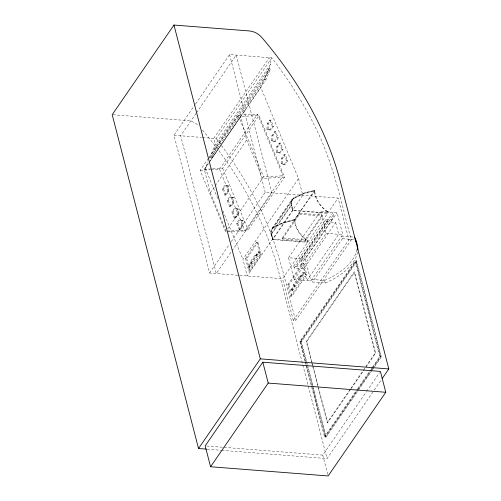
<?xml version="1.0" encoding="UTF-8"?>
<svg xmlns="http://www.w3.org/2000/svg" width="501" height="501" viewBox="0 0 501 501"><rect width="100%" height="100%" fill="white"/><g stroke="black" fill="none" stroke-linecap="round" stroke-linejoin="round"><path stroke-width="0.38" stroke-dasharray="2.5 1.88" d="M224.943 195.227L227.517 191.495L227.767 186.115L224.924 185.22L222.35 188.958L224.943 195.227L226.039 195.165L228.613 191.432L228.863 186.053L224.924 185.22M229.702 206.725L232.276 202.993L232.52 197.613L229.677 196.718L227.103 200.456L229.702 206.725L230.798 206.662L233.372 202.93L233.616 197.551L229.677 196.718M234.455 218.223L237.029 214.491L237.274 209.111L234.437 208.216L231.863 211.954L234.455 218.223L235.551 218.16L238.125 214.428L238.37 209.049L234.437 208.216M239.209 229.721L241.783 225.989L242.033 220.609L239.19 219.714L236.616 223.452L239.209 229.721L240.305 229.658L242.879 225.926L243.129 220.546L239.19 219.714M266.964 129.233L267.208 123.853L269.782 120.121L270.878 120.058L273.471 126.327L270.897 130.066L266.964 129.233L270.897 130.066M268.06 129.17L268.304 123.791L270.878 120.058M271.717 140.731L271.962 135.351L274.535 131.619L275.631 131.556L278.23 137.825L275.656 141.564L271.717 140.731L275.656 141.564M272.813 140.668L273.058 135.289L275.631 131.556M276.471 152.229L276.721 146.849L279.295 143.117L280.391 143.054L282.984 149.323L280.41 153.062L276.471 152.229L280.41 153.062M277.567 152.166L277.817 146.787L280.391 143.054M281.224 163.727L281.474 158.347L284.048 154.615L285.144 154.552L287.737 160.821L285.163 164.56L281.224 163.727L285.163 164.56M282.32 163.664L282.57 158.285L285.144 154.552M217.791 198.565L205.235 168.204L207.984 161.729M209.506 158.134L215.305 144.463L270.897 63.784L269.319 57.684L213.727 138.364L215.305 144.463M210.714 157.521L215.28 146.762L269.325 68.318L270.446 68.938L265.887 79.697L211.835 158.134L210.714 157.521L264.76 79.083L269.325 68.318M211.835 158.134L216.401 147.375L270.446 68.938M210.088 161.159L260.827 87.525L270.897 63.784M231.23 241.657L265.204 192.353L338.119 198.064L282.526 278.744L209.612 273.032L173.979 135.251L195.158 104.515M195.597 103.876L229.571 54.571L271.824 57.878C289.941 81.425 305.76 106.675 318.442 133.56C334.136 167.415 341.751 204.089 351.207 239.966L295.615 320.653L293.323 320.471L282.526 278.744M196.098 113.364L180.661 135.771L216.294 273.559L231.731 251.145M196.542 112.725L236.253 55.091L271.886 192.872L232.176 250.506M202.404 137.474L216.232 138.558L271.824 57.878M225.65 231.994L200.143 170.327L208.535 158.147M208.98 157.508L238.125 115.211L257.527 114.122L283.034 175.788L245.052 230.911L227.203 231.907M226.208 231.186L210.332 192.804L204.258 169.319L208.698 162.881M209.142 162.236L240.655 116.495L259.03 115.468L284.537 177.141L248.139 229.959L227.717 231.105M205.235 168.204L208.322 163.721M211.015 169.72L219.551 169.244L257.527 114.122M212.681 168.85L222.632 168.292L259.03 115.468M210.332 192.804L214.766 186.359M215.211 185.714L246.724 139.979L240.655 116.495M222.35 188.958L223.446 188.896L226.02 185.163M269.801 130.128L272.375 126.39L273.471 126.327M227.103 200.456L228.205 200.394L230.773 196.655M274.554 141.626L277.128 137.888L278.23 137.825M231.863 211.954L232.959 211.892L235.533 208.153M279.314 153.124L281.888 149.386L282.984 149.323M227.855 228.788L263.626 176.878L283.034 175.788M236.616 223.452L237.712 223.39L240.286 219.651M284.067 164.616L286.641 160.884L287.737 160.821M209.612 273.032L229.464 244.219M298.496 178.606L302.811 195.296L247.218 275.976L242.904 259.286L298.496 178.606L260.827 87.525M245.528 258.491L256.85 242.052L257.996 242.146L261.234 254.665L249.911 271.097L248.765 271.01L245.528 258.491L246.674 258.579L257.996 242.146M272.03 228.375L292.215 199.079M272.438 228.681L293.73 197.776L303.537 193.123L314.653 190.305L314.766 190.731A25.388 17.998 34.6 0 0 327.422 211.447L327.829 213.006L292.515 210.238L291.169 205.022A11.197 7.935 34.6 0 1 293.73 197.776M273.884 227.441L294.068 198.145L303.775 193.543L314.766 190.731L294.575 220.033L283.585 222.839L273.884 227.441A10.684 7.571 34.6 0 0 271.436 234.355L272.788 239.572L292.972 210.276L291.626 205.059A10.684 7.571 34.6 0 1 294.068 198.145M248.696 267.083L258.478 252.886L259.624 252.98L249.842 267.171L248.696 267.083L248.427 266.037L250.487 263.05L250.218 262.01L255.366 254.539L256.512 254.627L256.781 255.673L255.635 255.579L255.366 254.539M255.635 255.579L258.209 251.846L259.355 251.934L256.781 255.673M249.842 267.171L249.573 266.131L251.634 263.138L251.364 262.098L256.512 254.627M314.653 190.305L294.463 219.601L294.575 220.033A25.388 17.998 34.6 0 0 307.238 240.743L307.639 242.302L272.331 239.534L270.978 234.318L291.169 205.022M271.436 234.355L291.626 205.059M248.765 271.01L260.088 254.571L256.85 242.052M282.195 237.869L299.178 213.213L322.13 215.01L322.4 216.056L305.41 240.705L282.464 238.908L282.195 237.869L305.14 239.666L322.13 215.01M282.464 238.908L299.448 214.259L299.178 213.213M288.513 257.746L320.427 211.428L337.11 212.731L342.772 234.637L310.858 280.955L294.175 279.652L288.513 257.746L305.197 259.048L337.11 212.731M307.238 240.743L307.445 240.449A25.388 17.998 34.6 0 1 294.782 219.732L283.791 222.538L274.085 227.141A10.684 7.571 34.6 0 0 271.642 234.055L272.995 239.271L307.846 242.002L307.445 240.449M327.216 211.748A25.388 17.998 34.6 0 1 314.559 191.031L303.568 193.837L293.862 198.44A10.684 7.571 34.6 0 0 291.419 205.36L292.766 210.57L327.623 213.301L327.422 211.447M293.805 265.987L325.719 219.67L328.618 219.895A7.277 5.16 34.6 0 0 333.585 214.503L333.046 212.418L301.132 258.735L301.671 260.821A7.277 5.16 34.6 0 1 296.705 266.213L293.805 265.987L294.35 268.073L303.738 268.805L335.651 222.488L326.264 221.755L294.35 268.073M296.705 266.213L328.618 219.895M301.671 260.821L333.585 214.503M300.85 264.841L332.764 218.524M287.699 284.806L302.623 263.138L303.775 263.232L306.737 274.705L291.814 296.373L290.668 296.279L287.699 284.806L288.845 284.894L303.775 263.232M294.175 279.652L326.088 233.334L320.427 211.428M299.792 276.921L302.88 272.444L304.026 272.531L304.301 273.571L292.459 290.755L291.313 290.668L291.043 289.622L293.617 285.889L293.348 284.844L299.523 275.882L300.669 275.97L300.938 277.015L299.792 276.921L299.523 275.882M292.459 290.755L292.189 289.716L294.763 285.977L294.494 284.937L300.669 275.97M291.313 290.668L303.149 273.483L302.88 272.444M300.938 277.015L304.026 272.531M290.668 296.279L305.591 274.617L302.623 263.138M357.514 252.153A55.11 30.098 -14.5 0 1 325.174 283.027L312.555 282.038L342.408 238.708L341.745 236.134L354.364 237.123M293.323 320.471L348.915 239.791L338.119 198.064M304.946 361.071L299.861 341.425L355.453 260.745L356.606 260.833L381.424 356.806L374.366 367.051M305.428 361.302L300.337 341.601L355.309 261.816L356.455 261.904L380.954 356.624L373.859 366.92M306.48 362.674L301.013 341.513L356.606 260.833M307.357 364.421L301.483 341.688L356.455 261.904M311.879 363.325L306.249 341.544L354.194 271.955L354.652 271.993L375.631 353.105L364.534 369.212M311.948 361.86L306.706 341.582L354.652 271.993M350.769 389.189L327.679 422.694L327.222 422.656L350.312 389.152M350.756 388.507L365.404 367.246M365.849 366.6L375.174 353.067L354.194 271.955M351.214 388.544L364.089 369.857M358.34 389.44L325.976 436.409L324.83 436.321L357.194 389.352M357.639 388.707L370.496 370.045M370.94 369.406L372.268 367.471M372.713 366.832L379.802 356.537L355.309 261.816M372.155 370.252L325.832 437.486L324.686 437.392L356.894 390.648M357.332 390.01L370.126 371.441M370.571 370.803L371.892 368.88M372.331 368.241L380.278 356.712L355.453 260.745M358.785 388.795L371.642 370.139M372.086 369.494L373.414 367.565M372.6 369.613L373.921 367.69M327.748 474.46L322.738 455.09L366.2 392.014M366.644 391.369L379.501 372.706M221.893 450.336L327.034 458.572L373.802 390.699M374.247 390.06L381.305 379.814M294.463 219.601L283.353 222.425L273.54 227.072A11.197 7.935 34.6 0 0 270.978 234.318M267.208 123.853L268.304 123.791M271.962 135.351L273.058 135.289M276.721 146.849L277.817 146.787M281.474 158.347L282.57 158.285M204.258 169.319L211.917 168.893M200.143 170.327L210.238 169.764M284.537 177.141L262.599 178.362L246.724 139.979M227.767 186.115L228.863 186.053M227.517 191.495L228.613 191.432M232.52 197.613L233.616 197.551M232.276 202.993L233.372 202.93M237.274 209.111L238.37 209.049M237.029 214.491L238.125 214.428M242.033 220.609L243.129 220.546M241.783 225.989L242.879 225.926M112.975 114.754L187.7 120.609A14.147 10.026 34.6 0 1 199.054 126.058M173.979 135.251L201.634 137.418M299.448 214.259L322.4 216.056M326.088 233.334L342.772 234.637M342.408 238.708L354.288 239.641M348.915 239.791L351.207 239.966M260.088 254.571L261.234 254.665M250.218 262.01L251.364 262.098M250.487 263.05L251.634 263.138M248.427 266.037L249.573 266.131M303.149 273.483L304.301 273.571M305.591 274.617L306.737 274.705M356.844 249.579A55.11 30.098 -14.5 0 1 324.51 280.454L311.891 279.464L312.555 282.038M293.348 284.844L294.494 284.937M293.617 285.889L294.763 285.977M291.043 289.622L292.189 289.716M306.249 341.544L306.706 341.582M299.861 341.425L301.013 341.513M300.337 341.601L301.483 341.688M375.174 353.067L375.631 353.105M379.802 356.537L380.954 356.624M380.278 356.712L381.424 356.806M206.731 446.003L322.738 455.09M207.095 449.178L221.11 450.28M264.76 79.083L265.887 79.697M215.28 146.762L216.401 147.375M202.479 130.141C237.186 171.06 264.584 218.768 278.475 270.803L327.034 458.572M216.232 138.558C234.349 162.105 250.168 187.361 262.85 214.246C278.543 248.095 286.159 284.768 295.615 320.653M269.782 120.121L272.375 126.39M274.535 131.619L277.128 137.888M279.295 143.117L281.888 149.386M284.048 154.615L286.641 160.884M238.125 115.211L263.626 176.878M222.632 168.292L248.139 229.959M219.551 169.244L245.052 230.911M223.446 188.896L226.039 195.165M228.205 200.394L230.798 206.662M232.959 211.892L235.551 218.16M237.712 223.39L240.305 229.658M222.87 210.852L242.904 259.286M335.651 222.488L338.714 234.324L306.8 280.641L303.738 268.805M325.719 219.67L326.264 221.755M324.51 280.454L325.174 283.027M305.14 239.666L305.41 240.705M305.197 259.048L310.858 280.955M312.142 362.611L312.724 364.866M312.918 365.617L318.166 385.895M318.36 386.647L327.679 422.694M312.073 364.077L312.655 366.331M312.849 367.083L318.091 387.361M318.285 388.112L327.222 422.656M229.571 54.571L265.204 192.353M288.845 284.894L291.814 296.373M307.558 365.179L312.849 385.638M313.044 386.396L325.976 436.409M307.658 367.208L325.832 437.486M305.623 362.06L306.211 364.333M306.412 365.091L311.697 385.551M311.898 386.309L324.83 436.321M305.14 361.828L324.686 437.392M258.209 251.846L258.478 252.886M246.674 258.579L249.911 271.097"/><path stroke-width="0.75" d="M382.188 378.531L388.807 368.93L340.248 181.155C326.07 127.811 297.513 79.214 261.804 37.462A14.147 10.026 34.6 0 0 249.467 30.962L173.966 25.05L112.193 114.698L198.521 448.508L206.312 449.115M198.521 448.508L260.295 358.86L173.966 25.05M262.825 362.21L205.172 445.877L210.57 466.744L328.136 475.95L385.783 392.283L380.391 371.416L262.825 362.21L268.217 383.071L210.57 466.744M260.295 358.86L388.807 368.93M268.217 383.071L385.783 392.283M354.364 237.123A55.11 30.098 -14.5 0 1 356.812 243.06M355.034 239.697A55.11 30.098 -14.5 0 1 357.77 249.943"/></g></svg>
